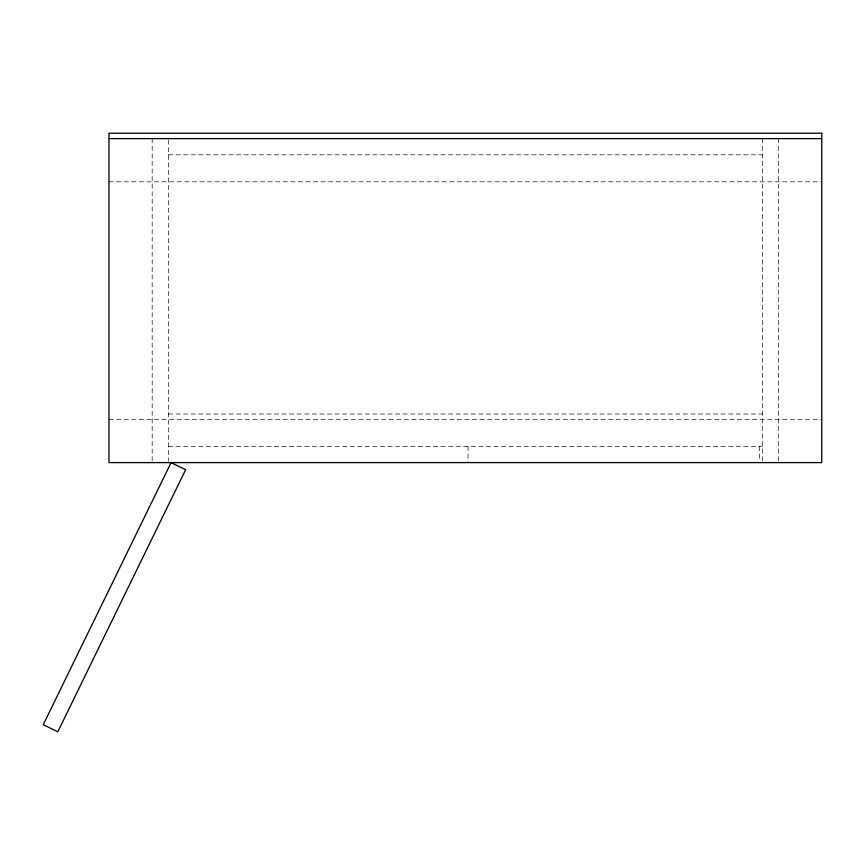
<?xml version="1.0" encoding="UTF-8"?>
<svg xmlns="http://www.w3.org/2000/svg" width="865" height="865" viewBox="0 0 865 865"><rect width="100%" height="100%" fill="white"/><g stroke="black" fill="none" stroke-linecap="round" stroke-linejoin="round"><path stroke-width="0.65" stroke-dasharray="4.33 3.24" d="M168.372 154.813L762.357 154.813M108.979 181.812L821.75 181.812M168.372 414.011L762.357 414.011M108.979 419.406L821.75 419.406M168.372 446.405L762.357 446.405M778.554 138.616L778.554 462.602M762.357 138.616L762.357 461.25M759.654 446.405L759.654 461.25M468.062 446.405L468.062 462.602M168.372 139.968L168.372 461.25M152.175 138.616L152.175 461.25"/><path stroke-width="1.3" d="M108.979 138.616L821.75 138.616M171.075 462.602L43.25 724.686L57.814 731.779L185.629 469.706L171.075 462.602M821.75 133.221L108.979 133.221L108.979 462.602L821.75 462.602L821.75 133.221"/></g></svg>
